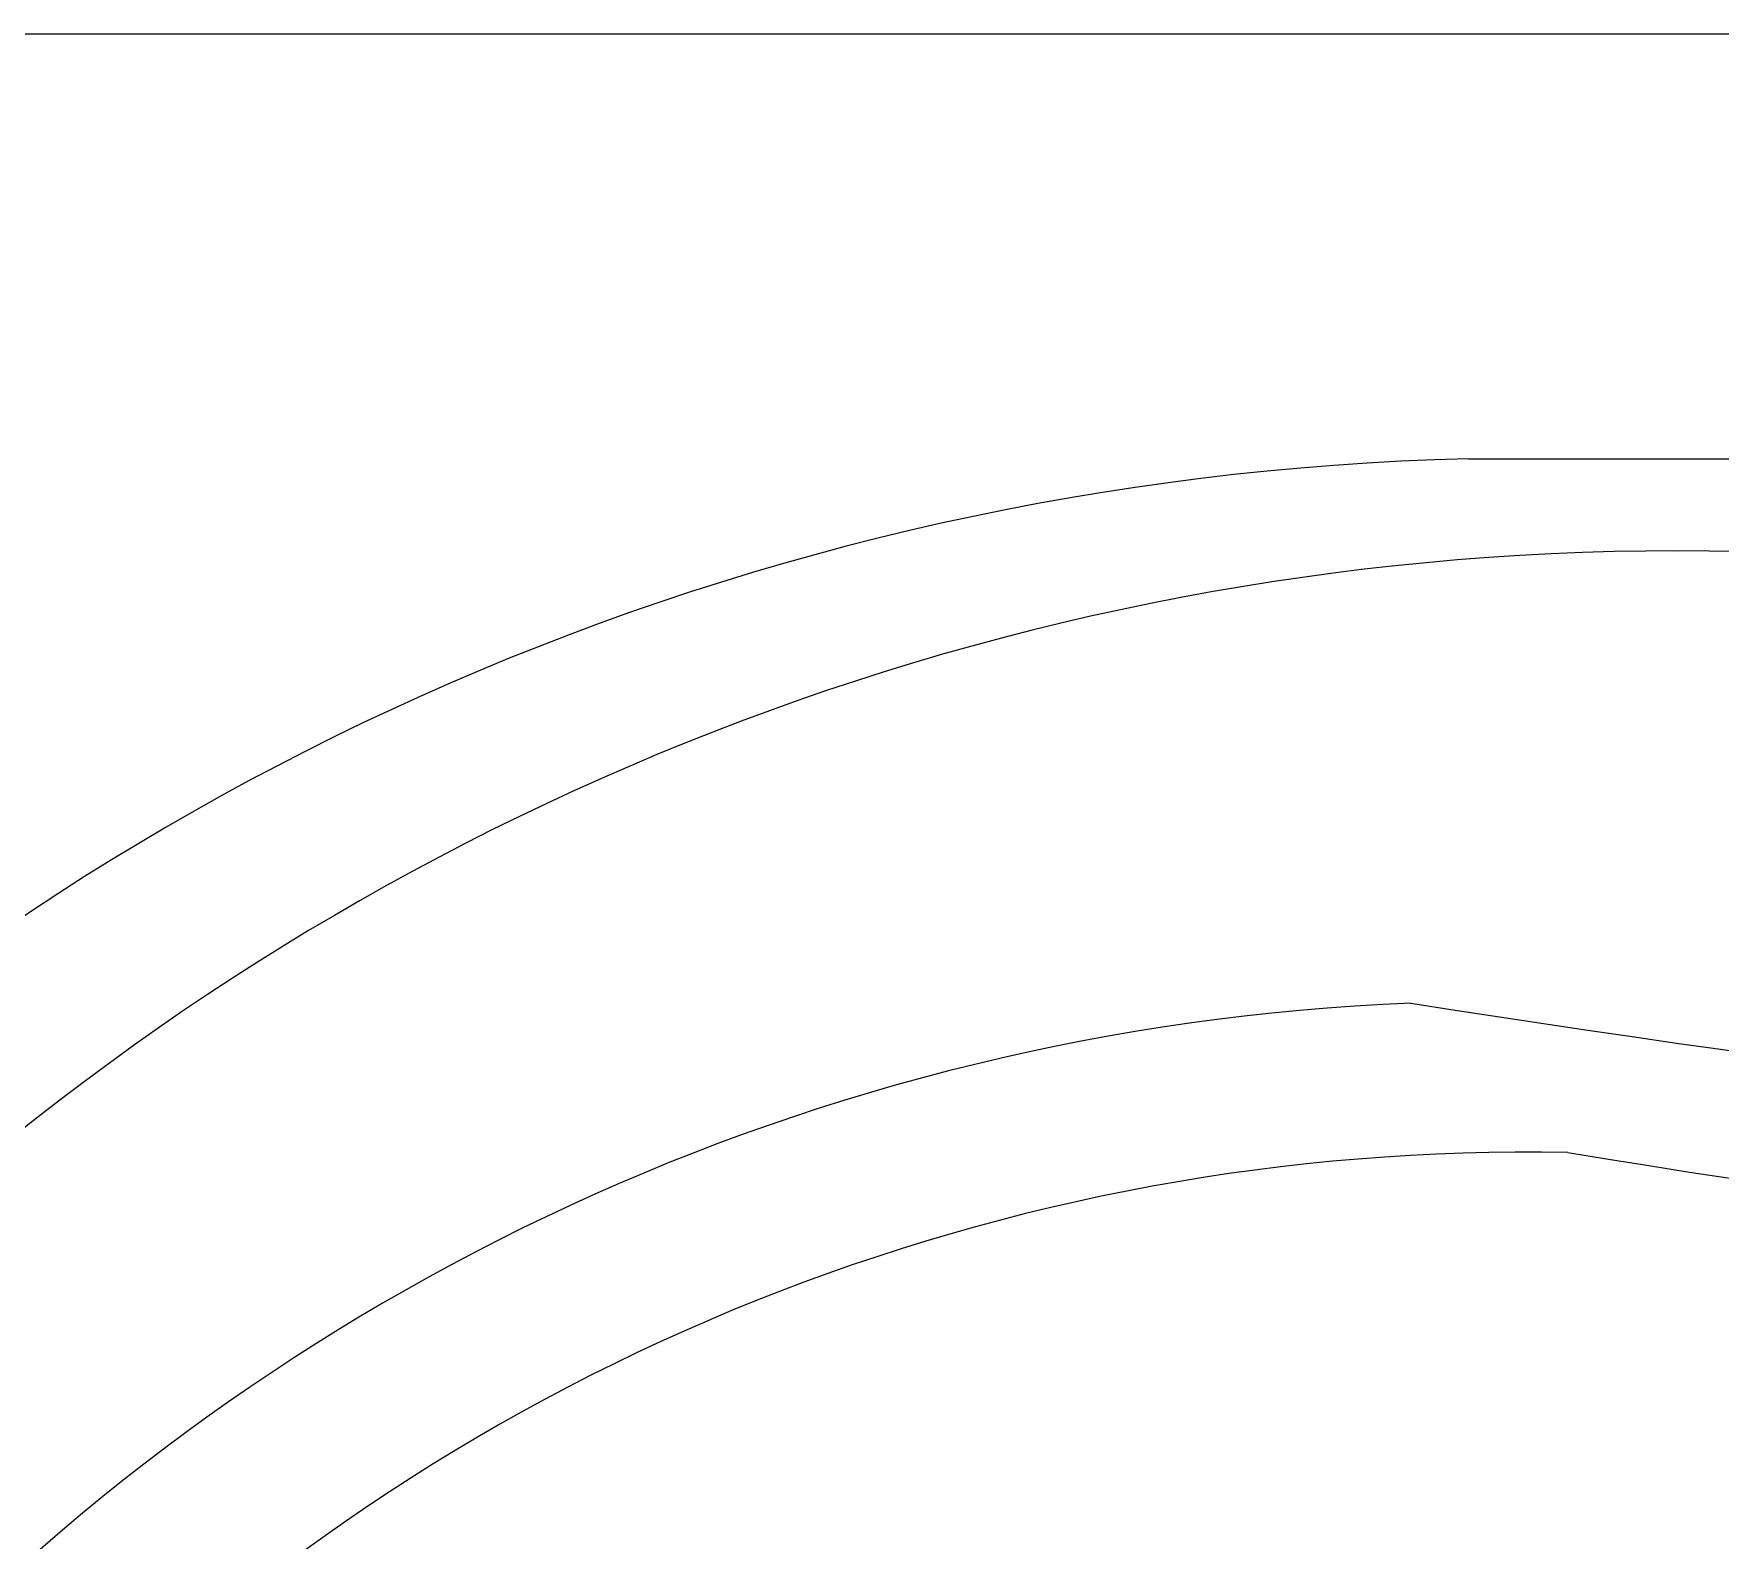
# Model space of a CAD drawing. Header units: millimetres. Extents: x -1245.21 to -1243.69, y 2253.6 to 2254.73.
# Drawn here: x -1245.0215 to -1244.8087, y 2254.3813 to 2254.5714 of the extents above; entities that cross this region are included whole.
import ezdxf

# ---------------------------------------------------------------- set-up
doc = ezdxf.new("R2010")
doc.units = ezdxf.units.MM
doc.layers.add('jacuzzi', color=1, linetype='Continuous')

msp = doc.modelspace()

# ---------------------------------------------------------------- linework, layer by layer
at = {"layer": 'jacuzzi'}
msp.add_line((-1244.840481666905, 2254.51777838254), (-1244.057511470135, 2254.51777838254), dxfattribs=at)
at = {"layer": 'jacuzzi', "color": 3}
msp.add_lwpolyline([(-1245.19549656852, 2254.571431441712), (-1243.70249656852, 2254.571431441712, -0.4142135623730981), (-1243.68649656852, 2254.555431441712), (-1243.68649656852, 2253.777431441712, -0.4142135623730981), (-1243.70249656852, 2253.761431441712), (-1245.19549656852, 2253.761431441712, -0.4142135623730929), (-1245.21149656852, 2253.777431441712), (-1245.21149656852, 2254.555431441712, -0.4142135623730929)], format="xyb", close=True, dxfattribs=at)
at = {"layer": 'jacuzzi'}
for centre, radius, start, end in [((-1244.831939194619, 2254.174256602472), 0.3436279779270278, 91.42449994491854, 178.2650546316922), ((-1244.813890066021, 2254.17033048604), 0.3358266898602589, 88.66526804816125, 172.6318024997952), ((-1244.836174503724, 2254.168596825693), 0.2807158865882591, 92.3611157282654, 180.4419721140996), ((-1244.495541769135, 2256.67765880556), 2.25624280872821, 261.0194519849986, 270.1899208545598), ((-1244.833132018439, 2254.168623610942), 0.2616342316252445, 88.86561984564986, 134.8043781984319), ((-1244.478589303537, 2256.570956683284), 2.169070216196257, 260.7312351517596, 269.5042634430251)]:
    msp.add_arc(centre, radius, start, end, dxfattribs=at)

doc.saveas('drawing.dxf')
